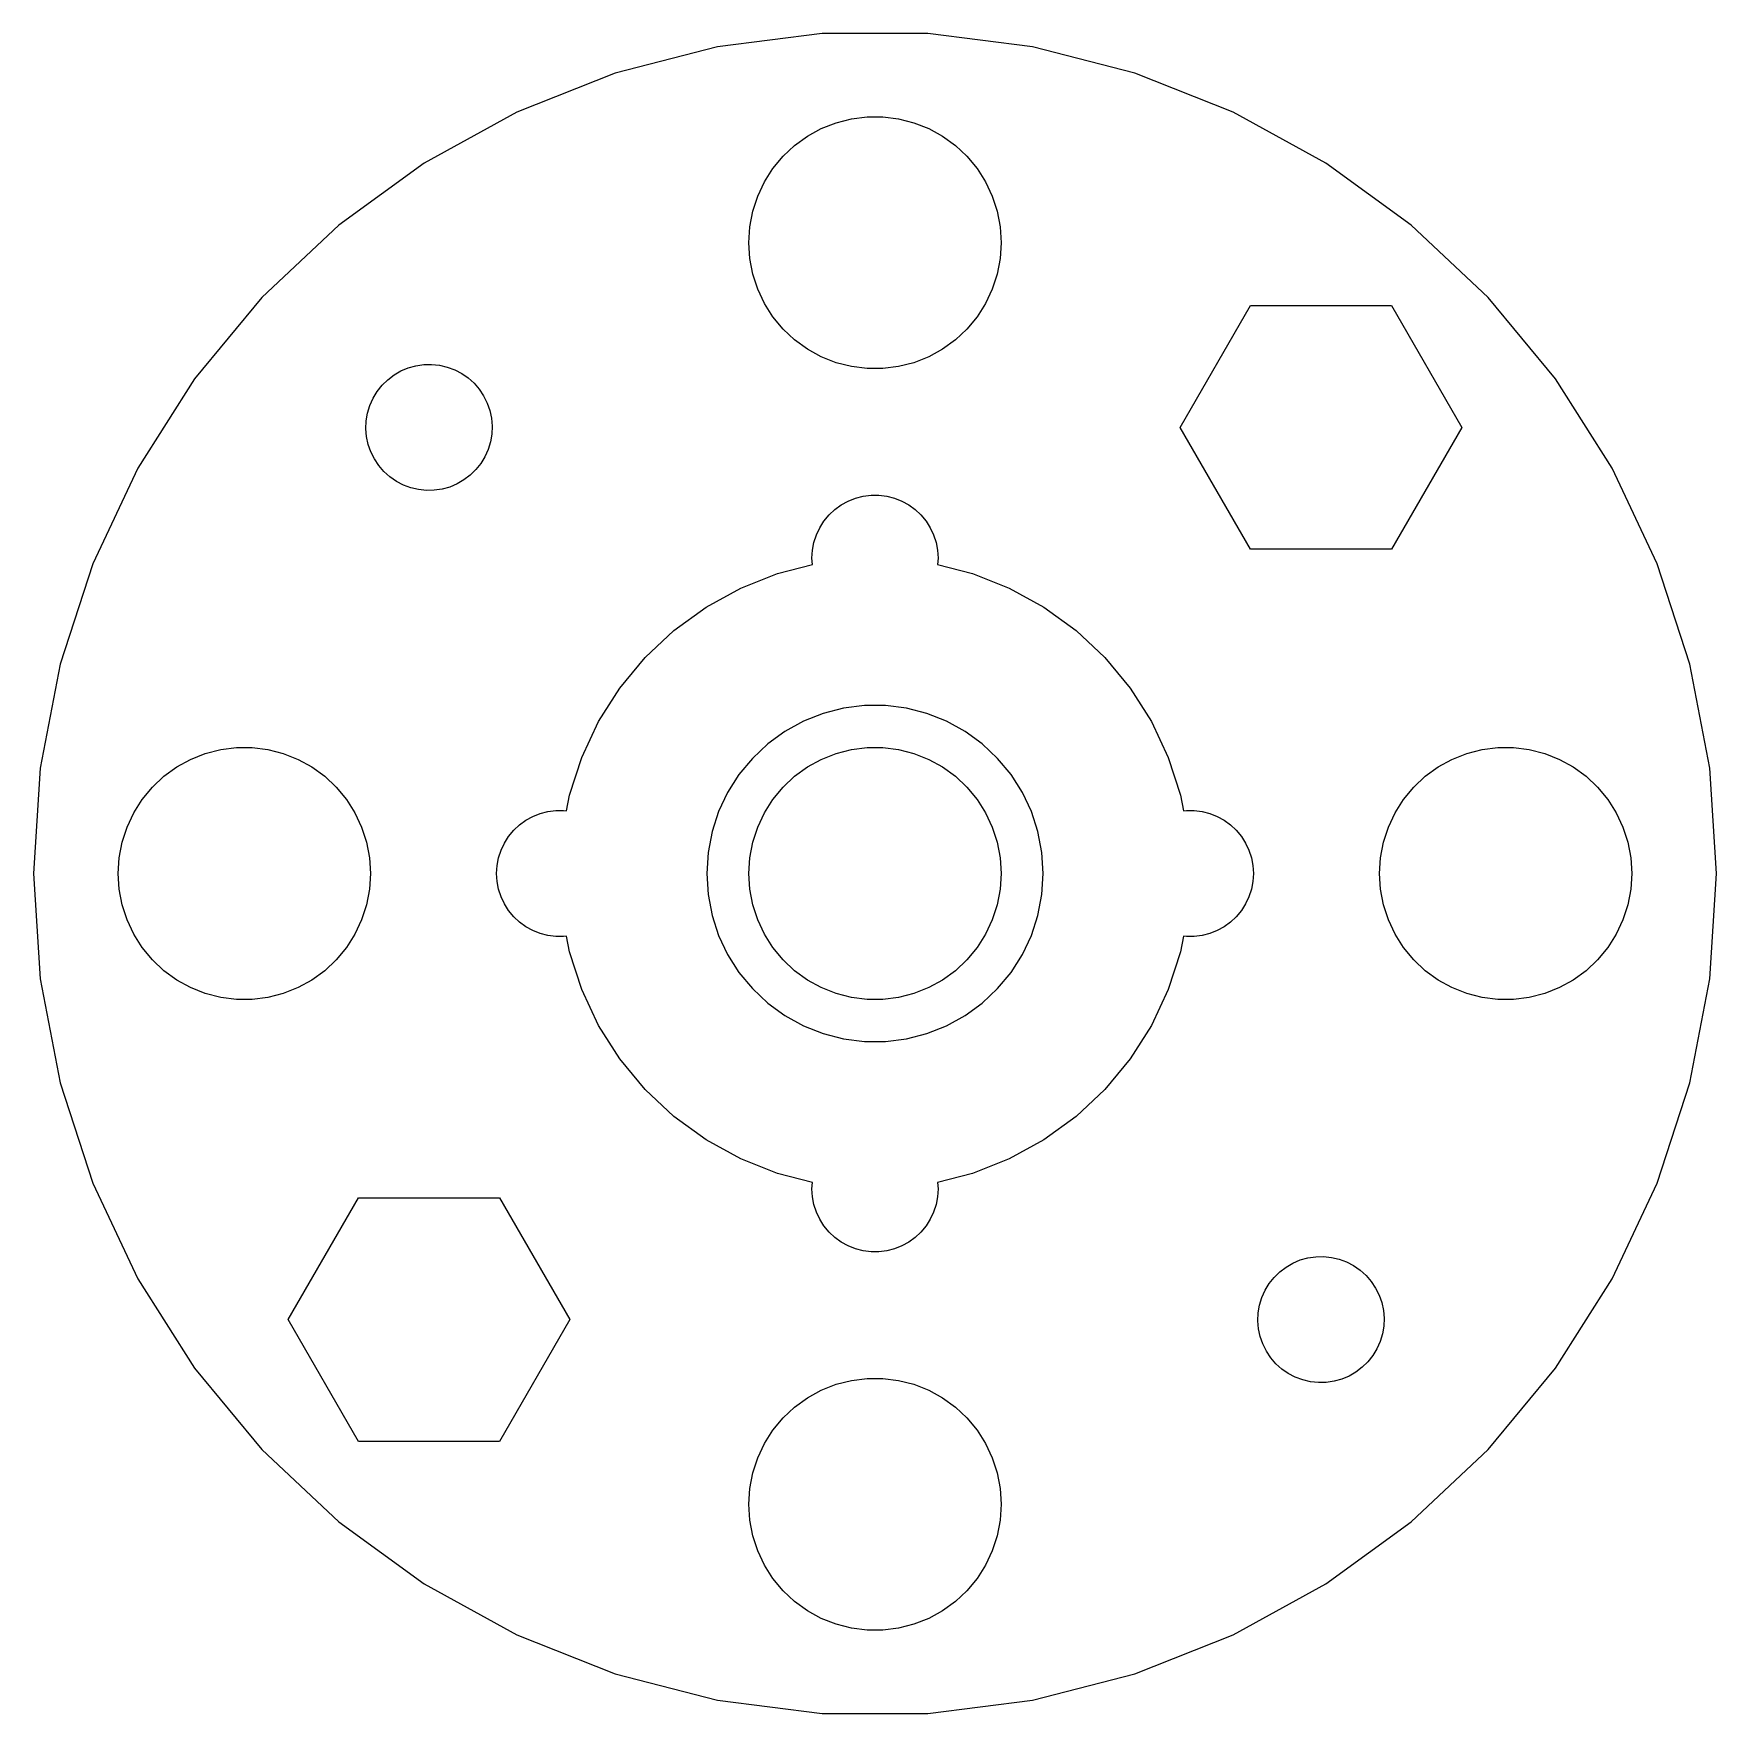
# Model space of a CAD drawing. Header units: metres. Extents: x -20 to 20, y -20 to 460.
# Drawn here: x -20.01 to 20.01, y 200.03 to 239.97 of the extents above; entities that cross this region are included whole.
import ezdxf

# ---------------------------------------------------------------- set-up
doc = ezdxf.new("R2010")
doc.units = ezdxf.units.M

msp = doc.modelspace()

# ---------------------------------------------------------------- linework, layer by layer
for p, q in [((-1.25642, 239.971), (-3.7495, 239.656)), ((1.25642, 239.971), (-1.25642, 239.971)), ((3.7495, 239.656), (1.25642, 239.971)), ((-3.7495, 239.656), (-6.18343, 239.031)), ((6.18343, 239.031), (3.7495, 239.656)), ((-6.18343, 239.031), (-8.51984, 238.106)), ((8.51984, 238.106), (6.18343, 239.031)), ((-8.51984, 238.106), (-10.7219, 236.895)), ((-1.27733, 237.714), (-0.927048, 237.853)), ((-0.927048, 237.853), (-0.562134, 237.947)), ((-0.562134, 237.947), (-0.18837, 237.994)), ((-0.18837, 237.994), (0.18837, 237.994)), ((0.18837, 237.994), (0.562134, 237.947)), ((0.562134, 237.947), (0.927048, 237.853)), ((0.927048, 237.853), (1.27733, 237.714)), ((10.7219, 236.895), (8.51984, 238.106)), ((-1.91226, 237.312), (-1.60747, 237.533)), ((-1.60747, 237.533), (-1.27733, 237.714)), ((1.27733, 237.714), (1.60747, 237.533)), ((1.60747, 237.533), (1.91226, 237.312)), ((-2.42705, 236.763), (-2.1869, 237.054)), ((-2.1869, 237.054), (-1.91226, 237.312)), ((1.91226, 237.312), (2.1869, 237.054)), ((2.1869, 237.054), (2.42705, 236.763)), ((-10.7219, 236.895), (-12.7549, 235.418)), ((-2.62891, 236.445), (-2.42705, 236.763)), ((2.42705, 236.763), (2.62891, 236.445)), ((12.7549, 235.418), (10.7219, 236.895)), ((-2.78932, 236.104), (-2.62891, 236.445)), ((2.62891, 236.445), (2.78932, 236.104)), ((-2.97633, 235.376), (-2.90575, 235.746)), ((-2.90575, 235.746), (-2.78932, 236.104)), ((2.78932, 236.104), (2.90575, 235.746)), ((2.90575, 235.746), (2.97633, 235.376)), ((-12.7549, 235.418), (-14.5867, 233.698)), ((-3, 235), (-2.97633, 235.376)), ((2.97633, 235.376), (3, 235)), ((14.5867, 233.698), (12.7549, 235.418)), ((-2.97633, 234.624), (-3, 235)), ((3, 235), (2.97633, 234.624)), ((-2.90575, 234.254), (-2.97633, 234.624)), ((2.97633, 234.624), (2.90575, 234.254)), ((-2.78932, 233.896), (-2.90575, 234.254)), ((2.90575, 234.254), (2.78932, 233.896)), ((-2.62891, 233.555), (-2.78932, 233.896)), ((2.78932, 233.896), (2.62891, 233.555)), ((-14.5867, 233.698), (-16.1884, 231.762)), ((-2.42705, 233.237), (-2.62891, 233.555)), ((2.62891, 233.555), (2.42705, 233.237)), ((7.26039, 230.607), (8.93369, 233.505)), ((8.93369, 233.505), (12.2803, 233.505)), ((12.2803, 233.505), (13.9536, 230.607)), ((16.1884, 231.762), (14.5867, 233.698)), ((-2.1869, 232.946), (-2.42705, 233.237)), ((-1.91226, 232.688), (-2.1869, 232.946)), ((2.1869, 232.946), (1.91226, 232.688)), ((2.42705, 233.237), (2.1869, 232.946)), ((-1.60747, 232.467), (-1.91226, 232.688)), ((1.91226, 232.688), (1.60747, 232.467)), ((-1.27733, 232.286), (-1.60747, 232.467)), ((-0.927048, 232.147), (-1.27733, 232.286)), ((-0.562134, 232.053), (-0.927048, 232.147)), ((0.927048, 232.147), (0.562134, 232.053)), ((1.27733, 232.286), (0.927048, 232.147)), ((1.60747, 232.467), (1.27733, 232.286)), ((-16.1884, 231.762), (-17.5349, 229.64)), ((-11.7217, 231.611), (-11.5871, 231.742)), ((-11.5871, 231.742), (-11.4371, 231.856)), ((-11.4371, 231.856), (-11.2739, 231.951)), ((-11.2739, 231.951), (-11.1003, 232.024)), ((-11.1003, 232.024), (-10.9189, 232.074)), ((-10.9189, 232.074), (-10.7325, 232.102)), ((-10.7325, 232.102), (-10.5442, 232.106)), ((-10.5442, 232.106), (-10.3568, 232.086)), ((-10.3568, 232.086), (-10.1734, 232.043)), ((-10.1734, 232.043), (-9.99689, 231.977)), ((-9.99689, 231.977), (-9.82996, 231.89)), ((-9.82996, 231.89), (-9.67528, 231.783)), ((-9.67528, 231.783), (-9.53528, 231.656)), ((-0.18837, 232.006), (-0.562134, 232.053)), ((0.18837, 232.006), (-0.18837, 232.006)), ((0.562134, 232.053), (0.18837, 232.006)), ((17.5349, 229.64), (16.1884, 231.762)), ((-11.9363, 231.302), (-11.8387, 231.463)), ((-11.8387, 231.463), (-11.7217, 231.611)), ((-9.53528, 231.656), (-9.4122, 231.514)), ((-9.4122, 231.514), (-9.30795, 231.357)), ((-9.30795, 231.357), (-9.2242, 231.188)), ((-12.0988, 230.764), (-12.0674, 230.95)), ((-12.0674, 230.95), (-12.0129, 231.13)), ((-12.0129, 231.13), (-11.9363, 231.302)), ((-9.2242, 231.188), (-9.16225, 231.01)), ((-9.16225, 231.01), (-9.12308, 230.826)), ((-12.1067, 230.576), (-12.0988, 230.764)), ((-12.0909, 230.388), (-12.1067, 230.576)), ((-9.12308, 230.826), (-9.10732, 230.638)), ((-9.10732, 230.638), (-9.1152, 230.45)), ((8.9337, 227.709), (7.26039, 230.607)), ((13.9536, 230.607), (12.2803, 227.709)), ((-12.0517, 230.204), (-12.0909, 230.388)), ((-11.9898, 230.026), (-12.0517, 230.204)), ((-9.14662, 230.264), (-9.20107, 230.084)), ((-9.1152, 230.45), (-9.14662, 230.264)), ((-11.906, 229.857), (-11.9898, 230.026)), ((-11.8018, 229.7), (-11.906, 229.857)), ((-9.37527, 229.751), (-9.49228, 229.603)), ((-9.27768, 229.912), (-9.37527, 229.751)), ((-9.20107, 230.084), (-9.27768, 229.912)), ((-17.5349, 229.64), (-18.6048, 227.366)), ((-11.6787, 229.557), (-11.8018, 229.7)), ((-11.5387, 229.431), (-11.6787, 229.557)), ((-11.384, 229.324), (-11.5387, 229.431)), ((-11.2171, 229.237), (-11.384, 229.324)), ((-9.7769, 229.358), (-9.94003, 229.263)), ((-9.62686, 229.471), (-9.7769, 229.358)), ((-9.49228, 229.603), (-9.62686, 229.471)), ((18.6048, 227.366), (17.5349, 229.64)), ((-11.0405, 229.171), (-11.2171, 229.237)), ((-10.8571, 229.128), (-11.0405, 229.171)), ((-10.6698, 229.108), (-10.8571, 229.128)), ((-10.4815, 229.112), (-10.6698, 229.108)), ((-10.2951, 229.14), (-10.4815, 229.112)), ((-10.1137, 229.19), (-10.2951, 229.14)), ((-9.94003, 229.263), (-10.1137, 229.19)), ((-0.638657, 228.857), (-0.463516, 228.927)), ((-0.463516, 228.927), (-0.281067, 228.973)), ((-0.281067, 228.973), (-0.094177, 228.997)), ((-0.094177, 228.997), (0.094177, 228.997)), ((0.094177, 228.997), (0.281067, 228.973)), ((0.281067, 228.973), (0.463516, 228.927)), ((0.463516, 228.927), (0.638657, 228.857)), ((-1.21352, 228.382), (-1.09344, 228.527)), ((-1.09344, 228.527), (-0.956131, 228.656)), ((-0.956131, 228.656), (-0.803726, 228.766)), ((-0.803726, 228.766), (-0.638657, 228.857)), ((0.638657, 228.857), (0.803726, 228.766)), ((0.803726, 228.766), (0.956131, 228.656)), ((0.956131, 228.656), (1.09344, 228.527)), ((1.09344, 228.527), (1.21352, 228.382)), ((-1.39465, 228.052), (-1.31445, 228.223)), ((-1.31445, 228.223), (-1.21352, 228.382)), ((1.21352, 228.382), (1.31445, 228.223)), ((1.31445, 228.223), (1.39465, 228.052)), ((-1.48816, 227.688), (-1.45287, 227.873)), ((-1.45287, 227.873), (-1.39465, 228.052)), ((1.39465, 228.052), (1.45287, 227.873)), ((1.45287, 227.873), (1.48816, 227.688)), ((-18.6048, 227.366), (-19.3813, 224.976)), ((-2.31763, 227.133), (-1.49026, 227.345)), ((-1.5, 227.5), (-1.48816, 227.688)), ((-1.49026, 227.345), (-1.5, 227.5)), ((1.48816, 227.688), (1.5, 227.5)), ((1.5, 227.5), (1.49026, 227.345)), ((1.49026, 227.345), (2.31763, 227.133)), ((12.2803, 227.709), (8.9337, 227.709)), ((19.3813, 224.976), (18.6048, 227.366)), ((-3.19334, 226.786), (-2.31763, 227.133)), ((2.31763, 227.133), (3.19334, 226.786)), ((-4.01869, 226.332), (-3.19334, 226.786)), ((3.19334, 226.786), (4.01869, 226.332)), ((-4.78067, 225.779), (-4.01869, 226.332)), ((4.01869, 226.332), (4.78067, 225.779)), ((-5.46725, 225.134), (-4.78067, 225.779)), ((4.78067, 225.779), (5.46725, 225.134)), ((-19.3813, 224.976), (-19.8522, 222.508)), ((-6.06763, 224.408), (-5.46725, 225.134)), ((5.46725, 225.134), (6.06763, 224.408)), ((19.8522, 222.508), (19.3813, 224.976)), ((-6.5723, 223.613), (-6.06763, 224.408)), ((6.06763, 224.408), (6.5723, 223.613)), ((-1.23605, 223.804), (-1.70311, 223.619)), ((-0.749512, 223.929), (-1.23605, 223.804)), ((-0.25116, 223.992), (-0.749512, 223.929)), ((0.25116, 223.992), (-0.25116, 223.992)), ((0.749512, 223.929), (0.25116, 223.992)), ((1.23605, 223.804), (0.749512, 223.929)), ((1.70311, 223.619), (1.23605, 223.804)), ((-6.97331, 222.761), (-6.5723, 223.613)), ((-2.1433, 223.377), (-2.54968, 223.082)), ((-1.70311, 223.619), (-2.1433, 223.377)), ((2.1433, 223.377), (1.70311, 223.619)), ((2.54968, 223.082), (2.1433, 223.377)), ((6.5723, 223.613), (6.97331, 222.761)), ((-15.927, 222.853), (-15.5621, 222.947)), ((-15.5621, 222.947), (-15.1884, 222.994)), ((-15.1884, 222.994), (-14.8116, 222.994)), ((-14.8116, 222.994), (-14.4379, 222.947)), ((-14.4379, 222.947), (-14.0729, 222.853)), ((-2.54968, 223.082), (-2.91586, 222.738)), ((-0.927048, 222.853), (-0.562134, 222.947)), ((-0.562134, 222.947), (-0.18837, 222.994)), ((-0.18837, 222.994), (0.18837, 222.994)), ((0.18837, 222.994), (0.562134, 222.947)), ((0.562134, 222.947), (0.927048, 222.853)), ((2.91586, 222.738), (2.54968, 223.082)), ((14.0729, 222.853), (14.4379, 222.947)), ((14.4379, 222.947), (14.8116, 222.994)), ((14.8116, 222.994), (15.1884, 222.994)), ((15.1884, 222.994), (15.5621, 222.947)), ((15.5621, 222.947), (15.927, 222.853)), ((-16.9123, 222.312), (-16.6075, 222.533)), ((-16.6075, 222.533), (-16.2773, 222.714)), ((-16.2773, 222.714), (-15.927, 222.853)), ((-14.0729, 222.853), (-13.7227, 222.714)), ((-13.7227, 222.714), (-13.3925, 222.533)), ((-13.3925, 222.533), (-13.0877, 222.312)), ((-7.26436, 221.865), (-6.97331, 222.761)), ((-2.91586, 222.738), (-3.23605, 222.351)), ((-1.91226, 222.312), (-1.60747, 222.533)), ((-1.60747, 222.533), (-1.27733, 222.714)), ((-1.27733, 222.714), (-0.927048, 222.853)), ((0.927048, 222.853), (1.27733, 222.714)), ((1.27733, 222.714), (1.60747, 222.533)), ((1.60747, 222.533), (1.91226, 222.312)), ((3.23605, 222.351), (2.91586, 222.738)), ((6.97331, 222.761), (7.26436, 221.865)), ((13.0877, 222.312), (13.3925, 222.533)), ((13.3925, 222.533), (13.7227, 222.714)), ((13.7227, 222.714), (14.0729, 222.853)), ((15.927, 222.853), (16.2773, 222.714)), ((16.2773, 222.714), (16.6075, 222.533)), ((16.6075, 222.533), (16.9123, 222.312)), ((-19.8522, 222.508), (-20.01, 220)), ((-17.1869, 222.054), (-16.9123, 222.312)), ((-13.0877, 222.312), (-12.8131, 222.054)), ((-3.23605, 222.351), (-3.50522, 221.927)), ((-2.1869, 222.054), (-1.91226, 222.312)), ((1.91226, 222.312), (2.1869, 222.054)), ((3.50522, 221.927), (3.23605, 222.351)), ((12.8131, 222.054), (13.0877, 222.312)), ((16.9123, 222.312), (17.1869, 222.054)), ((20.01, 220), (19.8522, 222.508)), ((-17.6289, 221.445), (-17.427, 221.763)), ((-17.427, 221.763), (-17.1869, 222.054)), ((-12.8131, 222.054), (-12.5729, 221.763)), ((-12.5729, 221.763), (-12.3711, 221.445)), ((-7.33627, 221.488), (-7.26436, 221.865)), ((-3.50522, 221.927), (-3.7191, 221.472)), ((-2.62891, 221.445), (-2.42705, 221.763)), ((-2.42705, 221.763), (-2.1869, 222.054)), ((2.1869, 222.054), (2.42705, 221.763)), ((2.42705, 221.763), (2.62891, 221.445)), ((3.7191, 221.472), (3.50522, 221.927)), ((7.26436, 221.865), (7.33627, 221.488)), ((12.3711, 221.445), (12.5729, 221.763)), ((12.5729, 221.763), (12.8131, 222.054)), ((17.1869, 222.054), (17.427, 221.763)), ((17.427, 221.763), (17.6289, 221.445)), ((-17.7893, 221.104), (-17.6289, 221.445)), ((-12.3711, 221.445), (-12.2107, 221.104)), ((-8.30373, 221.266), (-8.13866, 221.357)), ((-8.13866, 221.357), (-7.96352, 221.427)), ((-7.96352, 221.427), (-7.78107, 221.473)), ((-7.78107, 221.473), (-7.59418, 221.497)), ((-7.59418, 221.497), (-7.40581, 221.497)), ((-7.40581, 221.497), (-7.33627, 221.488)), ((-3.7191, 221.472), (-3.87433, 220.995)), ((-2.78932, 221.104), (-2.62891, 221.445)), ((2.62891, 221.445), (2.78932, 221.104)), ((3.87433, 220.995), (3.7191, 221.472)), ((7.33627, 221.488), (7.40581, 221.497)), ((7.40581, 221.497), (7.59418, 221.497)), ((7.59418, 221.497), (7.78107, 221.473)), ((7.78107, 221.473), (7.96352, 221.427)), ((7.96352, 221.427), (8.13866, 221.357)), ((8.13866, 221.357), (8.30373, 221.266)), ((12.2107, 221.104), (12.3711, 221.445)), ((17.6289, 221.445), (17.7893, 221.104)), ((-17.9057, 220.746), (-17.7893, 221.104)), ((-12.2107, 221.104), (-12.0942, 220.746)), ((-8.71352, 220.882), (-8.59344, 221.027)), ((-8.59344, 221.027), (-8.45613, 221.156)), ((-8.45613, 221.156), (-8.30373, 221.266)), ((-3.87433, 220.995), (-3.96844, 220.501)), ((-2.90575, 220.746), (-2.78932, 221.104)), ((2.78932, 221.104), (2.90575, 220.746)), ((3.96844, 220.501), (3.87433, 220.995)), ((8.30373, 221.266), (8.45613, 221.156)), ((8.45613, 221.156), (8.59344, 221.027)), ((8.59344, 221.027), (8.71352, 220.882)), ((12.0942, 220.746), (12.2107, 221.104)), ((17.7893, 221.104), (17.9057, 220.746)), ((-17.9763, 220.376), (-17.9057, 220.746)), ((-12.0942, 220.746), (-12.0237, 220.376)), ((-8.95287, 220.373), (-8.89465, 220.552)), ((-8.89465, 220.552), (-8.81445, 220.723)), ((-8.81445, 220.723), (-8.71352, 220.882)), ((-2.97633, 220.376), (-2.90575, 220.746)), ((2.90575, 220.746), (2.97633, 220.376)), ((8.71352, 220.882), (8.81445, 220.723)), ((8.81445, 220.723), (8.89465, 220.552)), ((8.89465, 220.552), (8.95287, 220.373)), ((12.0237, 220.376), (12.0942, 220.746)), ((17.9057, 220.746), (17.9763, 220.376)), ((-18, 220), (-17.9763, 220.376)), ((-12.0237, 220.376), (-12, 220)), ((-9, 220), (-8.98816, 220.188)), ((-8.98816, 220.188), (-8.95287, 220.373)), ((-3.96844, 220.501), (-4, 220)), ((-3, 220), (-2.97633, 220.376)), ((2.97633, 220.376), (3, 220)), ((4, 220), (3.96844, 220.501)), ((8.95287, 220.373), (8.98816, 220.188)), ((8.98816, 220.188), (9, 220)), ((12, 220), (12.0237, 220.376)), ((17.9763, 220.376), (18, 220)), ((-20.01, 220), (-19.8522, 217.492)), ((-17.9763, 219.624), (-18, 220)), ((-12, 220), (-12.0237, 219.624)), ((-8.98816, 219.812), (-9, 220)), ((-8.95287, 219.627), (-8.98816, 219.812)), ((-4, 220), (-3.96844, 219.499)), ((-2.97633, 219.624), (-3, 220)), ((3, 220), (2.97633, 219.624)), ((3.96844, 219.499), (4, 220)), ((8.98816, 219.812), (8.95287, 219.627)), ((9, 220), (8.98816, 219.812)), ((12.0237, 219.624), (12, 220)), ((18, 220), (17.9763, 219.624)), ((19.8522, 217.492), (20.01, 220)), ((-17.9057, 219.254), (-17.9763, 219.624)), ((-12.0237, 219.624), (-12.0942, 219.254)), ((-8.89465, 219.448), (-8.95287, 219.627)), ((-8.81445, 219.277), (-8.89465, 219.448)), ((-3.96844, 219.499), (-3.87433, 219.005)), ((-2.90575, 219.254), (-2.97633, 219.624)), ((2.97633, 219.624), (2.90575, 219.254)), ((3.87433, 219.005), (3.96844, 219.499)), ((8.89465, 219.448), (8.81445, 219.277)), ((8.95287, 219.627), (8.89465, 219.448)), ((12.0942, 219.254), (12.0237, 219.624)), ((17.9763, 219.624), (17.9057, 219.254)), ((-17.7893, 218.896), (-17.9057, 219.254)), ((-12.0942, 219.254), (-12.2107, 218.896)), ((-8.71352, 219.118), (-8.81445, 219.277)), ((-8.59344, 218.973), (-8.71352, 219.118)), ((-8.45613, 218.844), (-8.59344, 218.973)), ((-3.87433, 219.005), (-3.7191, 218.528)), ((-2.78932, 218.896), (-2.90575, 219.254)), ((2.90575, 219.254), (2.78932, 218.896)), ((3.7191, 218.528), (3.87433, 219.005)), ((8.59344, 218.973), (8.45613, 218.844)), ((8.71352, 219.118), (8.59344, 218.973)), ((8.81445, 219.277), (8.71352, 219.118)), ((12.2107, 218.896), (12.0942, 219.254)), ((17.9057, 219.254), (17.7893, 218.896)), ((-17.6289, 218.555), (-17.7893, 218.896)), ((-17.427, 218.237), (-17.6289, 218.555)), ((-12.3711, 218.555), (-12.5729, 218.237)), ((-12.2107, 218.896), (-12.3711, 218.555)), ((-8.30373, 218.734), (-8.45613, 218.844)), ((-8.13866, 218.643), (-8.30373, 218.734)), ((-7.96352, 218.573), (-8.13866, 218.643)), ((-7.78107, 218.527), (-7.96352, 218.573)), ((-7.59418, 218.503), (-7.78107, 218.527)), ((-7.33627, 218.512), (-7.40581, 218.503)), ((-7.26436, 218.135), (-7.33627, 218.512)), ((-3.7191, 218.528), (-3.50522, 218.073)), ((-2.62891, 218.555), (-2.78932, 218.896)), ((-2.42705, 218.237), (-2.62891, 218.555)), ((2.62891, 218.555), (2.42705, 218.237)), ((2.78932, 218.896), (2.62891, 218.555)), ((3.50522, 218.073), (3.7191, 218.528)), ((7.33627, 218.512), (7.26436, 218.135)), ((7.40581, 218.503), (7.33627, 218.512)), ((7.78107, 218.527), (7.59418, 218.503)), ((7.96352, 218.573), (7.78107, 218.527)), ((8.13866, 218.643), (7.96352, 218.573)), ((8.30373, 218.734), (8.13866, 218.643)), ((8.45613, 218.844), (8.30373, 218.734)), ((12.3711, 218.555), (12.2107, 218.896)), ((12.5729, 218.237), (12.3711, 218.555)), ((17.6289, 218.555), (17.427, 218.237)), ((17.7893, 218.896), (17.6289, 218.555)), ((-17.1869, 217.946), (-17.427, 218.237)), ((-12.5729, 218.237), (-12.8131, 217.946)), ((-7.40581, 218.503), (-7.59418, 218.503)), ((-6.97331, 217.239), (-7.26436, 218.135)), ((-2.1869, 217.946), (-2.42705, 218.237)), ((2.42705, 218.237), (2.1869, 217.946)), ((7.26436, 218.135), (6.97331, 217.239)), ((7.59418, 218.503), (7.40581, 218.503)), ((12.8131, 217.946), (12.5729, 218.237)), ((17.427, 218.237), (17.1869, 217.946)), ((-16.9123, 217.688), (-17.1869, 217.946)), ((-12.8131, 217.946), (-13.0877, 217.688)), ((-3.50522, 218.073), (-3.23605, 217.649)), ((-1.91226, 217.688), (-2.1869, 217.946)), ((2.1869, 217.946), (1.91226, 217.688)), ((3.23605, 217.649), (3.50522, 218.073)), ((13.0877, 217.688), (12.8131, 217.946)), ((17.1869, 217.946), (16.9123, 217.688)), ((-19.8522, 217.492), (-19.3813, 215.024)), ((-16.6075, 217.467), (-16.9123, 217.688)), ((-16.2773, 217.286), (-16.6075, 217.467)), ((-13.3925, 217.467), (-13.7227, 217.286)), ((-13.0877, 217.688), (-13.3925, 217.467)), ((-3.23605, 217.649), (-2.91586, 217.262)), ((-1.60747, 217.467), (-1.91226, 217.688)), ((-1.27733, 217.286), (-1.60747, 217.467)), ((1.60747, 217.467), (1.27733, 217.286)), ((1.91226, 217.688), (1.60747, 217.467)), ((2.91586, 217.262), (3.23605, 217.649)), ((13.3925, 217.467), (13.0877, 217.688)), ((13.7227, 217.286), (13.3925, 217.467)), ((16.6075, 217.467), (16.2773, 217.286)), ((16.9123, 217.688), (16.6075, 217.467)), ((19.3813, 215.024), (19.8522, 217.492)), ((-15.927, 217.147), (-16.2773, 217.286)), ((-15.5621, 217.053), (-15.927, 217.147)), ((-15.1884, 217.006), (-15.5621, 217.053)), ((-14.8116, 217.006), (-15.1884, 217.006)), ((-14.4379, 217.053), (-14.8116, 217.006)), ((-14.0729, 217.147), (-14.4379, 217.053)), ((-13.7227, 217.286), (-14.0729, 217.147)), ((-6.5723, 216.387), (-6.97331, 217.239)), ((-2.91586, 217.262), (-2.54968, 216.918)), ((-2.54968, 216.918), (-2.1433, 216.623)), ((-0.927048, 217.147), (-1.27733, 217.286)), ((-0.562134, 217.053), (-0.927048, 217.147)), ((-0.18837, 217.006), (-0.562134, 217.053)), ((0.18837, 217.006), (-0.18837, 217.006)), ((0.562134, 217.053), (0.18837, 217.006)), ((0.927048, 217.147), (0.562134, 217.053)), ((1.27733, 217.286), (0.927048, 217.147)), ((2.1433, 216.623), (2.54968, 216.918)), ((2.54968, 216.918), (2.91586, 217.262)), ((6.97331, 217.239), (6.5723, 216.387)), ((14.0729, 217.147), (13.7227, 217.286)), ((14.4379, 217.053), (14.0729, 217.147)), ((14.8116, 217.006), (14.4379, 217.053)), ((15.1884, 217.006), (14.8116, 217.006)), ((15.5621, 217.053), (15.1884, 217.006)), ((15.927, 217.147), (15.5621, 217.053)), ((16.2773, 217.286), (15.927, 217.147)), ((-2.1433, 216.623), (-1.70311, 216.381)), ((1.70311, 216.381), (2.1433, 216.623)), ((-6.06763, 215.592), (-6.5723, 216.387)), ((-1.70311, 216.381), (-1.23605, 216.196)), ((-1.23605, 216.196), (-0.749512, 216.071)), ((0.749512, 216.071), (1.23605, 216.196)), ((1.23605, 216.196), (1.70311, 216.381)), ((6.5723, 216.387), (6.06763, 215.592)), ((-0.749512, 216.071), (-0.25116, 216.008)), ((-0.25116, 216.008), (0.25116, 216.008)), ((0.25116, 216.008), (0.749512, 216.071)), ((-5.46725, 214.866), (-6.06763, 215.592)), ((6.06763, 215.592), (5.46725, 214.866)), ((-19.3813, 215.024), (-18.6048, 212.634)), ((18.6048, 212.634), (19.3813, 215.024)), ((-4.78067, 214.221), (-5.46725, 214.866)), ((5.46725, 214.866), (4.78067, 214.221)), ((-4.01869, 213.668), (-4.78067, 214.221)), ((4.78067, 214.221), (4.01869, 213.668)), ((-3.19334, 213.214), (-4.01869, 213.668)), ((4.01869, 213.668), (3.19334, 213.214)), ((-2.31763, 212.867), (-3.19334, 213.214)), ((3.19334, 213.214), (2.31763, 212.867)), ((-18.6048, 212.634), (-17.5349, 210.36)), ((-1.49026, 212.655), (-2.31763, 212.867)), ((-1.5, 212.5), (-1.49026, 212.655)), ((2.31763, 212.867), (1.49026, 212.655)), ((1.49026, 212.655), (1.5, 212.5)), ((17.5349, 210.36), (18.6048, 212.634)), ((-13.9536, 209.393), (-12.2803, 212.291)), ((-12.2803, 212.291), (-8.9337, 212.291)), ((-8.9337, 212.291), (-7.26039, 209.393)), ((-1.48816, 212.312), (-1.5, 212.5)), ((-1.45287, 212.127), (-1.48816, 212.312)), ((-1.39465, 211.948), (-1.45287, 212.127)), ((1.45287, 212.127), (1.39465, 211.948)), ((1.48816, 212.312), (1.45287, 212.127)), ((1.5, 212.5), (1.48816, 212.312)), ((-1.31445, 211.777), (-1.39465, 211.948)), ((-1.21352, 211.618), (-1.31445, 211.777)), ((1.31445, 211.777), (1.21352, 211.618)), ((1.39465, 211.948), (1.31445, 211.777)), ((-1.09344, 211.473), (-1.21352, 211.618)), ((-0.956131, 211.344), (-1.09344, 211.473)), ((-0.803726, 211.234), (-0.956131, 211.344)), ((0.956131, 211.344), (0.803726, 211.234)), ((1.09344, 211.473), (0.956131, 211.344)), ((1.21352, 211.618), (1.09344, 211.473)), ((-0.638657, 211.143), (-0.803726, 211.234)), ((-0.463516, 211.073), (-0.638657, 211.143)), ((-0.281067, 211.027), (-0.463516, 211.073)), ((-0.094177, 211.003), (-0.281067, 211.027)), ((0.094177, 211.003), (-0.094177, 211.003)), ((0.281067, 211.027), (0.094177, 211.003)), ((0.463516, 211.073), (0.281067, 211.027)), ((0.638657, 211.143), (0.463516, 211.073)), ((0.803726, 211.234), (0.638657, 211.143)), ((9.49228, 210.397), (9.62686, 210.529)), ((9.62686, 210.529), (9.7769, 210.642)), ((9.7769, 210.642), (9.94003, 210.737)), ((9.94003, 210.737), (10.1137, 210.81)), ((10.1137, 210.81), (10.2951, 210.86)), ((10.2951, 210.86), (10.4815, 210.888)), ((10.4815, 210.888), (10.6698, 210.892)), ((10.6698, 210.892), (10.8571, 210.872)), ((10.8571, 210.872), (11.0405, 210.829)), ((11.0405, 210.829), (11.2171, 210.763)), ((11.2171, 210.763), (11.384, 210.676)), ((11.384, 210.676), (11.5387, 210.569)), ((11.5387, 210.569), (11.6787, 210.443)), ((-17.5349, 210.36), (-16.1884, 208.238)), ((9.27768, 210.088), (9.37527, 210.249)), ((9.37527, 210.249), (9.49228, 210.397)), ((11.6787, 210.443), (11.8018, 210.3)), ((11.8018, 210.3), (11.906, 210.143)), ((11.906, 210.143), (11.9898, 209.974)), ((16.1884, 208.238), (17.5349, 210.36)), ((9.1152, 209.55), (9.14662, 209.736)), ((9.14662, 209.736), (9.20107, 209.916)), ((9.20107, 209.916), (9.27768, 210.088)), ((11.9898, 209.974), (12.0517, 209.796)), ((12.0517, 209.796), (12.0909, 209.612)), ((-12.2803, 206.495), (-13.9536, 209.393)), ((-7.26039, 209.393), (-8.93369, 206.495)), ((9.10732, 209.362), (9.1152, 209.55)), ((9.12308, 209.174), (9.10732, 209.362)), ((12.0909, 209.612), (12.1067, 209.424)), ((12.1067, 209.424), (12.0988, 209.236)), ((9.16225, 208.99), (9.12308, 209.174)), ((9.2242, 208.812), (9.16225, 208.99)), ((12.0674, 209.05), (12.0129, 208.87)), ((12.0988, 209.236), (12.0674, 209.05)), ((9.30795, 208.643), (9.2242, 208.812)), ((9.4122, 208.486), (9.30795, 208.643)), ((11.8387, 208.537), (11.7217, 208.389)), ((11.9363, 208.698), (11.8387, 208.537)), ((12.0129, 208.87), (11.9363, 208.698)), ((-16.1884, 208.238), (-14.5867, 206.302)), ((9.53528, 208.344), (9.4122, 208.486)), ((9.67528, 208.217), (9.53528, 208.344)), ((9.82996, 208.11), (9.67528, 208.217)), ((9.99689, 208.023), (9.82996, 208.11)), ((11.4371, 208.144), (11.2739, 208.049)), ((11.5871, 208.258), (11.4371, 208.144)), ((11.7217, 208.389), (11.5871, 208.258)), ((14.5867, 206.302), (16.1884, 208.238)), ((-1.60747, 207.533), (-1.27733, 207.714)), ((-1.27733, 207.714), (-0.927048, 207.853)), ((-0.927048, 207.853), (-0.562134, 207.947)), ((-0.562134, 207.947), (-0.18837, 207.994)), ((-0.18837, 207.994), (0.18837, 207.994)), ((0.18837, 207.994), (0.562134, 207.947)), ((0.562134, 207.947), (0.927048, 207.853)), ((0.927048, 207.853), (1.27733, 207.714)), ((1.27733, 207.714), (1.60747, 207.533)), ((10.1734, 207.957), (9.99689, 208.023)), ((10.3568, 207.914), (10.1734, 207.957)), ((10.5442, 207.894), (10.3568, 207.914)), ((10.7325, 207.898), (10.5442, 207.894)), ((10.9189, 207.926), (10.7325, 207.898)), ((11.1003, 207.976), (10.9189, 207.926)), ((11.2739, 208.049), (11.1003, 207.976)), ((-2.1869, 207.054), (-1.91226, 207.312)), ((-1.91226, 207.312), (-1.60747, 207.533)), ((1.60747, 207.533), (1.91226, 207.312)), ((1.91226, 207.312), (2.1869, 207.054)), ((-2.42705, 206.763), (-2.1869, 207.054)), ((2.1869, 207.054), (2.42705, 206.763)), ((-2.62891, 206.445), (-2.42705, 206.763)), ((2.42705, 206.763), (2.62891, 206.445)), ((-14.5867, 206.302), (-12.7549, 204.582)), ((-8.93369, 206.495), (-12.2803, 206.495)), ((-2.90575, 205.746), (-2.78932, 206.104)), ((-2.78932, 206.104), (-2.62891, 206.445)), ((2.62891, 206.445), (2.78932, 206.104)), ((2.78932, 206.104), (2.90575, 205.746)), ((12.7549, 204.582), (14.5867, 206.302)), ((-2.97633, 205.376), (-2.90575, 205.746)), ((2.90575, 205.746), (2.97633, 205.376)), ((-3, 205), (-2.97633, 205.376)), ((2.97633, 205.376), (3, 205)), ((-2.97633, 204.624), (-3, 205)), ((3, 205), (2.97633, 204.624)), ((-12.7549, 204.582), (-10.7219, 203.105)), ((-2.90575, 204.254), (-2.97633, 204.624)), ((2.97633, 204.624), (2.90575, 204.254)), ((10.7219, 203.105), (12.7549, 204.582)), ((-2.78932, 203.896), (-2.90575, 204.254)), ((2.90575, 204.254), (2.78932, 203.896)), ((-2.62891, 203.555), (-2.78932, 203.896)), ((2.78932, 203.896), (2.62891, 203.555)), ((-2.42705, 203.237), (-2.62891, 203.555)), ((2.62891, 203.555), (2.42705, 203.237)), ((-10.7219, 203.105), (-8.51984, 201.894)), ((-2.1869, 202.946), (-2.42705, 203.237)), ((-1.91226, 202.688), (-2.1869, 202.946)), ((2.1869, 202.946), (1.91226, 202.688)), ((2.42705, 203.237), (2.1869, 202.946)), ((8.51984, 201.894), (10.7219, 203.105)), ((-1.60747, 202.467), (-1.91226, 202.688)), ((1.91226, 202.688), (1.60747, 202.467)), ((-1.27733, 202.286), (-1.60747, 202.467)), ((-0.927048, 202.147), (-1.27733, 202.286)), ((-0.562134, 202.053), (-0.927048, 202.147)), ((0.927048, 202.147), (0.562134, 202.053)), ((1.27733, 202.286), (0.927048, 202.147)), ((1.60747, 202.467), (1.27733, 202.286)), ((-8.51984, 201.894), (-6.18343, 200.969)), ((-0.18837, 202.006), (-0.562134, 202.053)), ((0.18837, 202.006), (-0.18837, 202.006)), ((0.562134, 202.053), (0.18837, 202.006)), ((6.18343, 200.969), (8.51984, 201.894)), ((-6.18343, 200.969), (-3.7495, 200.344)), ((3.7495, 200.344), (6.18343, 200.969)), ((-3.7495, 200.344), (-1.25642, 200.029)), ((1.25642, 200.029), (3.7495, 200.344)), ((-1.25642, 200.029), (1.25642, 200.029))]:
    msp.add_line(p, q)

doc.saveas('drawing.dxf')
